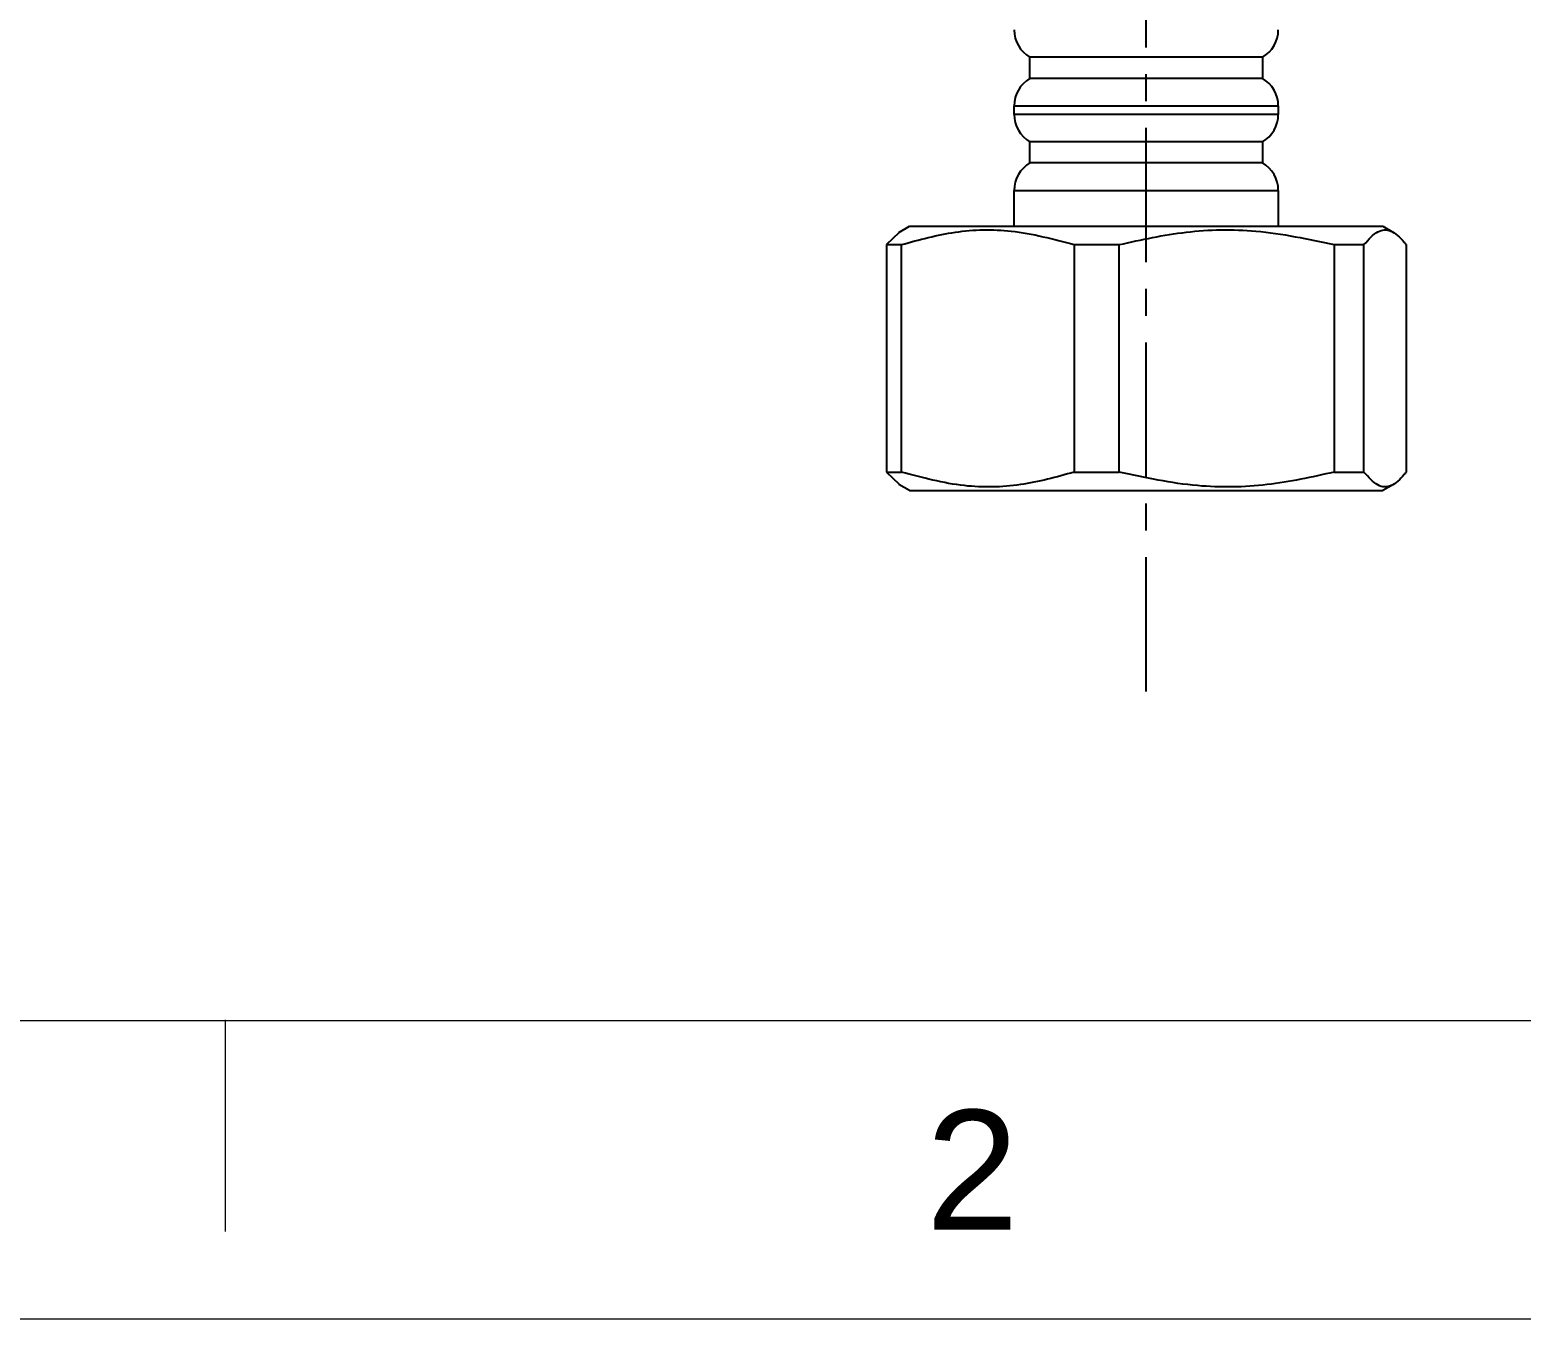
# Model space of a CAD drawing. Header units: millimetres. Extents: x 601 to 1195, y -1757 to -1337.
# Drawn here: x 676.7 to 747.2, y -1757.2 to -1696.2 of the extents above; entities that cross this region are included whole.
import ezdxf

# ---------------------------------------------------------------- set-up
doc = ezdxf.new("R2010")
doc.units = ezdxf.units.MM
doc.header["$LTSCALE"] = 0.1
doc.linetypes.add('CENTERX2', pattern=[101.6, 63.5, -12.7, 12.7, -12.7])
doc.layers.get('0').update_dxf_attribs({"lineweight": 13})
doc.layers.add('CENTER', color=1, linetype='CENTERX2')
doc.styles.get("Standard").update_dxf_attribs({"font": 'arial.ttf'})

msp = doc.modelspace()

# ---------------------------------------------------------------- linework, layer by layer
at = {"color": 7, "linetype": 'Continuous', "lineweight": 25}
for p, q in [((724.003, -1698.454), (724.003, -1697.454)), ((735.003, -1697.454), (724.003, -1697.454)), ((735.003, -1697.454), (735.003, -1698.454)), ((735.003, -1698.454), (724.003, -1698.454)), ((723.253, -1700.154), (723.253, -1699.753)), ((723.253, -1700.154), (723.253, -1699.753)), ((735.753, -1699.753), (735.753, -1700.154)), ((735.753, -1699.753), (735.753, -1700.154)), ((724.003, -1702.454), (724.003, -1701.454)), ((735.003, -1701.454), (724.003, -1701.454)), ((724.003, -1702.454), (724.003, -1701.454)), ((735.003, -1701.454), (724.003, -1701.454)), ((735.003, -1701.454), (735.003, -1702.454)), ((735.003, -1701.454), (735.003, -1702.454)), ((735.003, -1702.454), (724.003, -1702.454)), ((735.003, -1702.454), (724.003, -1702.454)), ((723.253, -1705.454), (723.253, -1703.753)), ((723.253, -1705.454), (723.253, -1703.753)), ((735.753, -1703.753), (735.753, -1705.454)), ((735.753, -1703.753), (735.753, -1705.454)), ((717.804, -1705.763), (717.205, -1706.32)), ((717.804, -1705.763), (717.205, -1706.32)), ((717.801, -1705.743), (718.303, -1705.454)), ((717.801, -1705.743), (718.303, -1705.454)), ((718.303, -1705.454), (727.432, -1705.454)), ((718.303, -1705.454), (727.432, -1705.454)), ((727.432, -1705.454), (740.703, -1705.454)), ((727.432, -1705.454), (740.703, -1705.454)), ((740.703, -1705.454), (741.204, -1705.743)), ((717.205, -1706.32), (717.922, -1706.32)), ((717.205, -1706.32), (717.205, -1717.087)), ((717.205, -1706.32), (717.922, -1706.32)), ((717.205, -1706.32), (717.205, -1717.087)), ((717.922, -1717.087), (717.922, -1706.32)), ((717.922, -1717.087), (717.922, -1706.32)), ((726.099, -1706.32), (728.228, -1706.32)), ((726.099, -1706.32), (726.099, -1717.087)), ((726.099, -1706.32), (728.228, -1706.32)), ((726.099, -1706.32), (726.099, -1717.087)), ((728.228, -1717.087), (728.228, -1706.32)), ((728.228, -1717.087), (728.228, -1706.32)), ((738.397, -1706.32), (739.808, -1706.32)), ((738.397, -1706.32), (738.397, -1717.087)), ((739.808, -1717.087), (739.808, -1706.32)), ((741.8, -1706.32), (741.8, -1717.087)), ((717.205, -1717.087), (717.922, -1717.087)), ((717.205, -1717.087), (717.804, -1717.644)), ((717.205, -1717.087), (717.922, -1717.087)), ((717.205, -1717.087), (717.804, -1717.644)), ((726.099, -1717.087), (728.228, -1717.087)), ((726.099, -1717.087), (728.228, -1717.087)), ((738.397, -1717.087), (739.808, -1717.087)), ((718.303, -1717.954), (717.801, -1717.664)), ((718.303, -1717.954), (717.801, -1717.664)), ((741.204, -1717.664), (740.703, -1717.954)), ((718.303, -1717.954), (727.432, -1717.954)), ((718.303, -1717.954), (727.432, -1717.954)), ((727.432, -1717.954), (740.703, -1717.954)), ((727.432, -1717.954), (740.703, -1717.954))]:
    msp.add_line(p, q, dxfattribs=at)
at = {"color": 8, "linetype": 'Continuous', "lineweight": 25}
for p, q in [((723.253, -1699.753), (735.753, -1699.753)), ((723.253, -1699.753), (735.753, -1699.753)), ((728.347, -1700.154), (723.253, -1700.154)), ((728.347, -1700.154), (723.253, -1700.154)), ((735.753, -1700.154), (728.347, -1700.154)), ((735.753, -1700.154), (728.347, -1700.154)), ((723.253, -1703.753), (735.753, -1703.753)), ((723.253, -1703.753), (735.753, -1703.753))]:
    msp.add_line(p, q, dxfattribs=at)
for p, q in [((615.21, -1743.031), (1180.867, -1743.031)), ((685.917, -1743.031), (685.917, -1753.031))]:
    msp.add_line(p, q)
msp.add_lwpolyline([(601.069, -1337.172), (1195.008, -1337.172), (1195.008, -1757.172), (601.069, -1757.172)], close=True)
at = {"color": 7, "linetype": 'Continuous', "lineweight": 25}
for centre, start, end in [((724.753, -1696.154), 180, 240), ((734.253, -1696.154), 300, 0), ((724.753, -1699.753), 120, 180), ((734.253, -1699.753), 0, 60), ((724.753, -1700.154), 180, 240), ((724.753, -1700.154), 180, 240), ((734.253, -1700.154), 300, 0), ((734.253, -1700.154), 300, 0), ((724.753, -1703.753), 120, 180), ((724.753, -1703.753), 120, 180), ((734.253, -1703.753), 0, 60), ((734.253, -1703.753), 0, 60)]:
    msp.add_arc(centre, 1.5, start, end, dxfattribs=at)
for points, knots in [([(717.922, -1706.32), (718.768, -1706.088), (720.478, -1705.618), (723.255, -1705.561), (725.11, -1706.056), (726.099, -1706.32)], [0, 0, 0, 0, 0.313395, 0.634271, 1, 1, 1, 1]), ([(717.922, -1706.32), (718.768, -1706.088), (720.478, -1705.618), (723.255, -1705.561), (725.11, -1706.056), (726.099, -1706.32)], [0, 0, 0, 0, 0.313395, 0.634271, 1, 1, 1, 1]), ([(728.228, -1706.32), (729.279, -1706.088), (731.407, -1705.618), (734.859, -1705.561), (737.168, -1706.056), (738.397, -1706.32)], [0, 0, 0, 0, 0.3133954, 0.6342707, 1, 1, 1, 1]), ([(728.228, -1706.32), (729.279, -1706.088), (731.407, -1705.618), (734.859, -1705.561), (737.168, -1706.056), (738.397, -1706.32)], [0, 0, 0, 0, 0.3133954, 0.6342707, 1, 1, 1, 1]), ([(739.808, -1706.32), (740.025, -1706.076), (740.445, -1705.603), (741.089, -1705.596), (741.535, -1705.975), (741.771, -1706.281), (741.8, -1706.32)], [0, 0, 0, 0, 0.329764, 0.637954, 0.954451, 1, 1, 1, 1]), ([(726.099, -1717.087), (725.254, -1717.319), (723.543, -1717.789), (720.767, -1717.846), (718.911, -1717.351), (717.922, -1717.087)], [0, 0, 0, 0, 0.313395, 0.634271, 1, 1, 1, 1]), ([(726.099, -1717.087), (725.254, -1717.319), (723.543, -1717.789), (720.767, -1717.846), (718.911, -1717.351), (717.922, -1717.087)], [0, 0, 0, 0, 0.313395, 0.634271, 1, 1, 1, 1]), ([(738.397, -1717.087), (737.346, -1717.319), (735.218, -1717.789), (731.765, -1717.846), (729.457, -1717.351), (728.228, -1717.087)], [0, 0, 0, 0, 0.3133955, 0.6342708, 1, 1, 1, 1]), ([(738.397, -1717.087), (737.346, -1717.319), (735.218, -1717.789), (731.765, -1717.846), (729.457, -1717.351), (728.228, -1717.087)], [0, 0, 0, 0, 0.3133955, 0.6342708, 1, 1, 1, 1]), ([(741.8, -1717.087), (741.771, -1717.126), (741.54, -1717.425), (741.095, -1717.809), (740.45, -1717.809), (740.025, -1717.331), (739.808, -1717.087)], [0, 0, 0, 0, 0.04555, 0.354115, 0.670234, 1, 1, 1, 1])]:
    msp.add_open_spline(points, degree=3, knots=knots, dxfattribs=at)
msp.add_point((685.917, -1743.031))
at = {"layer": 'CENTER'}
msp.add_line((729.503, -1727.468), (729.503, -1581.353), dxfattribs=at)

# ---------------------------------------------------------------- texts
at = {"insert": (721.271, -1750.102), "char_height": 5.657, "attachment_point": 5}
msp.add_mtext_dynamic_manual_height_columns('2', width=50, gutter_width=12.5, heights=[0], dxfattribs=at)

doc.saveas('drawing.dxf')
